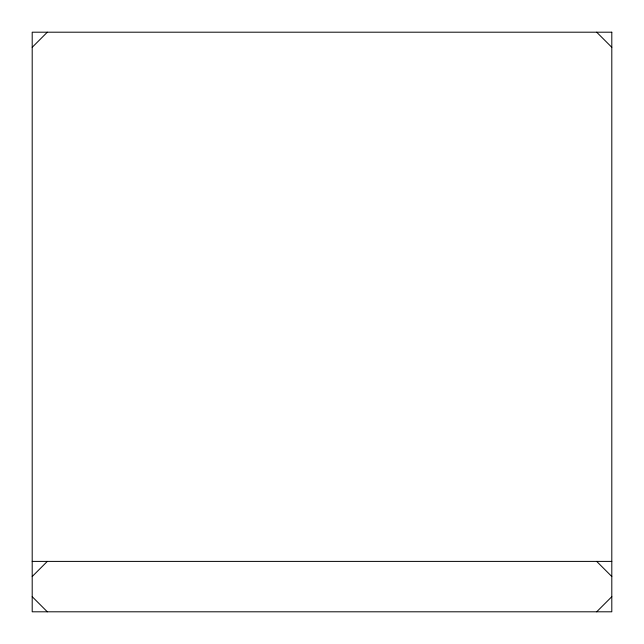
<?xml version="1.0" encoding="UTF-8"?>
<svg xmlns="http://www.w3.org/2000/svg" width="644" height="644" viewBox="0 0 644 644"><rect width="100%" height="100%" fill="white"/><g stroke="black" fill="none" stroke-linecap="round" stroke-linejoin="round"><path stroke-width="0.97" d="M32.2 47.318L47.318 32.2M32.2 576.517L47.318 561.399M596.682 611.8L611.8 596.682M32.2 561.399L611.8 561.399M596.682 32.2L611.8 47.318M596.682 561.399L611.8 576.517M32.2 596.682L47.318 611.8M611.8 32.2L32.2 32.2L32.2 611.8L611.8 611.8L611.8 32.2"/></g></svg>
